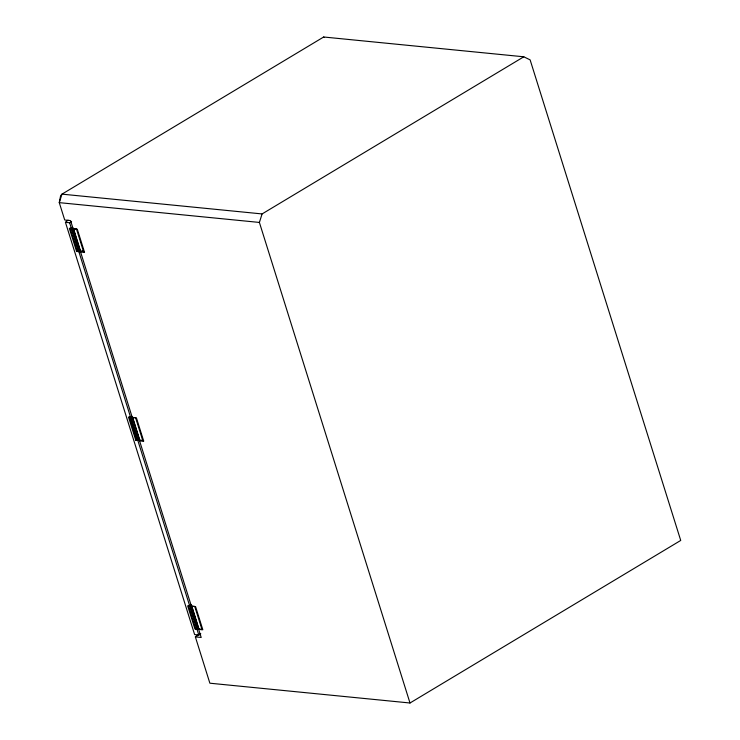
<?xml version="1.0" encoding="UTF-8"?>
<svg xmlns="http://www.w3.org/2000/svg" width="740" height="740" viewBox="0 0 740 740"><rect width="100%" height="100%" fill="white"/><g stroke="black" fill="none" stroke-linecap="round" stroke-linejoin="round"><path stroke-width="1.11" d="M409.997 703L259.398 222.435L262.089 213.934L523.8 56.795L530.127 59.875L680.726 540.441L409.997 703L209.873 683.205L195.36 636.89A733.46 235.163 -17.4 0 1 197.978 634.716M523.8 56.795L323.676 37L61.975 194.139L60.606 195.749L59.274 202.64L64.713 220.011L70.55 220.585L73.112 228.743L77.284 229.16L84.517 252.266L79.115 251.702L71.715 228.077L72.612 227.541L71.789 228.309M200.781 633.801L198.801 634.985L194.629 634.568L65.444 222.324L69.616 222.74L71.586 221.547M78.866 251.582L76.599 251.48L69.338 228.318L71.604 228.419L137.834 440.439L135.753 440.235L128.492 417.073L130.582 417.277M73.112 228.743L76.433 228.947L83.675 252.053L81.613 251.091L80.716 251.637M79.041 251.471L79.948 250.925L77.506 251.443L70.245 228.281L71.604 228.419M79.115 251.702L80.022 251.156M73.288 228.642L132.247 417.443L136.419 417.86L143.671 441.022L138.269 440.457L130.869 416.833L131.766 416.287L130.943 417.064M132.247 417.443L135.568 417.647L142.829 440.809L139.499 440.605L191.401 606.199L195.564 606.615L202.825 629.768L197.423 629.213L190.013 605.588L190.92 605.043L188.552 605.792L195.813 628.954L197.164 629.083L189.912 605.93L188.552 605.792M138.195 440.226L139.102 439.68L136.66 440.198L129.398 417.036L130.758 417.175M138.269 440.457L139.176 439.911M139.86 440.393L140.84 440.078M197.164 629.083L194.907 628.991L187.646 605.829L189.912 605.93M190.088 605.82L191.531 604.95M191.401 606.199L194.722 606.402L201.983 629.564L198.653 629.361L201.197 637.464L195.36 636.89L200.299 633.921M197.349 628.982L198.255 628.436L195.813 628.954M197.423 629.213L198.32 628.667M199.014 629.139L199.994 628.834M76.599 251.48L78.542 251.045M135.753 440.235L137.696 439.791M262.089 213.934L61.975 194.139L59.274 202.64L259.398 222.435M71.715 228.077L73.38 228.244L80.79 251.868M130.869 416.833L132.534 416.999L139.934 440.624M136.66 440.198L138.019 440.337M190.013 605.588L191.688 605.755L199.088 629.37M82.159 250.768L84.517 252.266M142.099 440.023L143.671 441.022M323.676 37L324.111 37.527M132.423 417.342L139.684 440.494M191.577 606.088L198.838 629.25M69.616 222.74L71.428 228.531M137.834 440.439L189.727 606.032M196.988 629.194L198.801 634.985M65.444 222.324A733.46 235.089 -17.4 0 1 68.061 220.15"/></g></svg>
